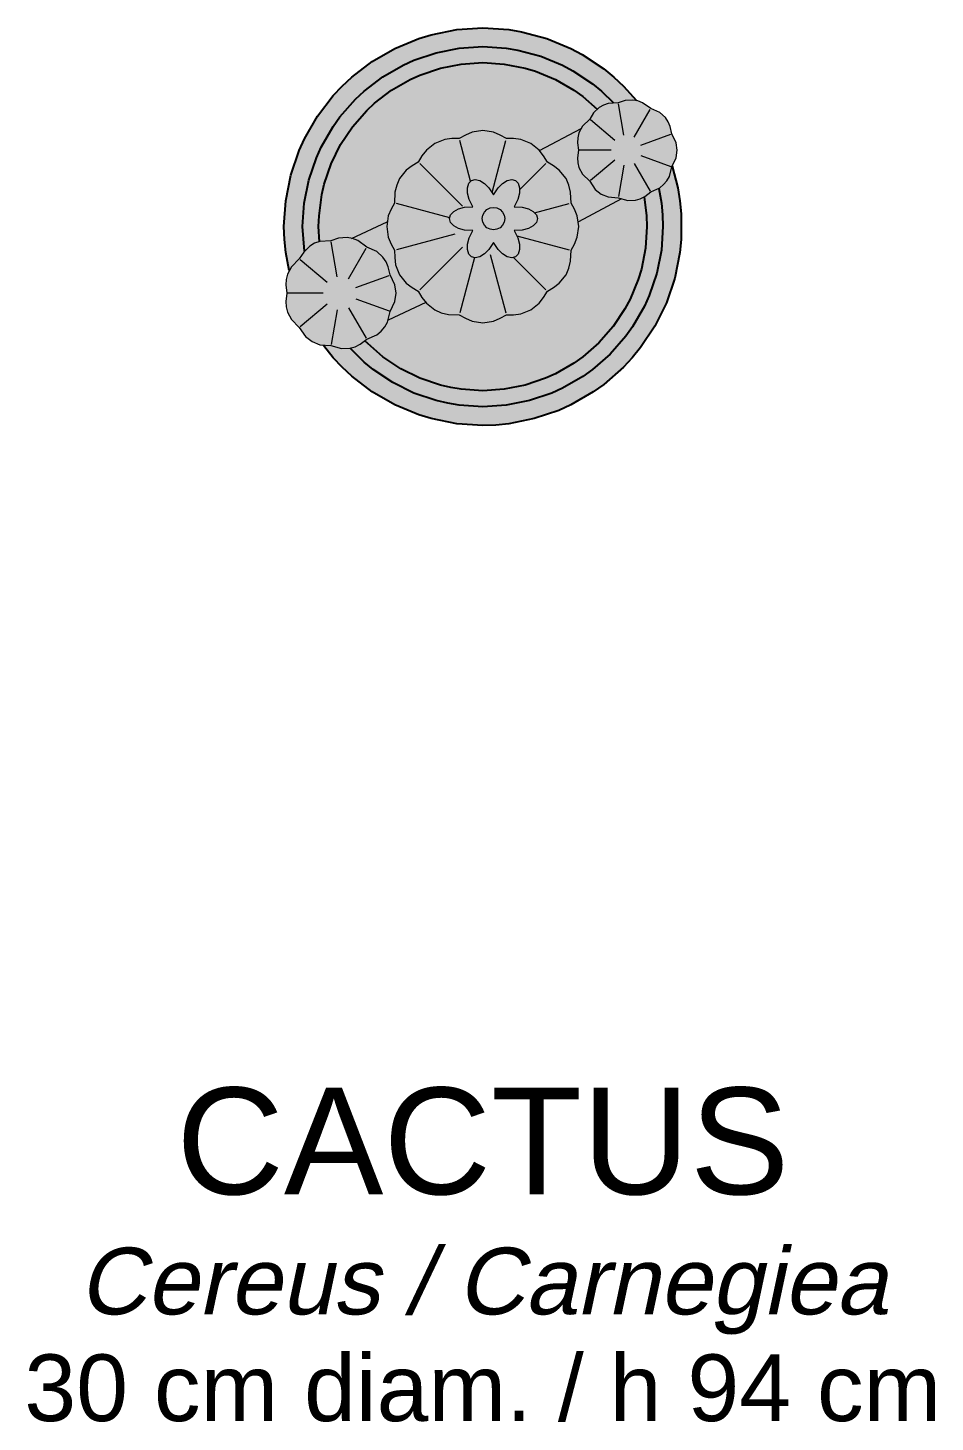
# Model space of a CAD drawing. Header units: metres. Extents: x 0 to 8.79, y -6.64 to 2.65.
# Drawn here: x 4.209 to 4.889, y -6.642 to -5.597 of the extents above; entities that cross this region are included whole.
import ezdxf
from ezdxf.enums import TextEntityAlignment as Align

# ---------------------------------------------------------------- set-up
doc = ezdxf.new("R2010")
doc.units = ezdxf.units.M
for name, color, linetype, lineweight, true_color in [('VEG-FLOR', 243, 'Continuous', 13, 0xb0486e), ('VEG-HOJAS', 117, 'Continuous', 18, 0x2e5e38), ('VEG-MACETA', 25, 'Continuous', 25, 0x745440), ('VEG-NERVIOS', 115, 'Continuous', 9, 0x528c5c), ('VEG-TEXTO', 47, 'Continuous', 18, 0x464646)]:
    doc.layers.add(name, color=color, linetype=linetype, lineweight=lineweight, true_color=true_color)
doc.layers.add('VEG-RELLENO', color=253, linetype='Continuous', true_color=0x96c896)
doc.styles.add('VEG', font='arial.ttf')

# ---------------------------------------------------------------- blocks, each defined once
blk = doc.blocks.new('VEG_Cactus_PLANTA')
at = {"layer": 'VEG-RELLENO', "true_color": 0xd38560}
h = blk.add_hatch(color=33, dxfattribs=at)
h.dxf.hatch_style = 1
h.paths.add_polyline_path([(0.1487, -0.0097), (0.1461, -0.0291), (0.1411, -0.0479), (0.1336, -0.0659), (0.129, -0.0745), (0.1182, -0.0907), (0.1054, -0.1054), (0.0907, -0.1182), (0.0828, -0.1239), (0.0659, -0.1336), (0.057, -0.1377), (0.0386, -0.1439), (0.0194, -0.1477), (0, -0.149), (-0.0194, -0.1477), (-0.0291, -0.1461), (-0.0479, -0.1411), (-0.0659, -0.1336), (-0.0828, -0.1239), (-0.0907, -0.1182), (-0.1054, -0.1054), (-0.112, -0.0982), (-0.1194, -0.089), (-0.1139, -0.0892), (-0.1059, -0.0914), (-0.0995, -0.0912), (-0.089, -0.1015), (-0.0822, -0.1071), (-0.0675, -0.1169), (-0.0517, -0.1247), (-0.0349, -0.1304), (-0.0176, -0.1338), (0, -0.135), (0.0176, -0.1338), (0.0349, -0.1304), (0.0517, -0.1247), (0.0597, -0.1211), (0.075, -0.1122), (0.0822, -0.1071), (0.089, -0.1015), (0.1015, -0.089), (0.1071, -0.0822), (0.1169, -0.0675), (0.1247, -0.0517), (0.1304, -0.0349), (0.1324, -0.0263), (0.1338, -0.0176), (0.135, 0), (0.1338, 0.0176), (0.1319, 0.0287), (0.1355, 0.0315), (0.139, 0.036), (0.1405, 0.0394), (0.1419, 0.0453), (0.1461, 0.0291), (0.1477, 0.0194), (0.1487, 0.0097)])
h.paths.add_polyline_path([(-0.1452, -0.0329), (-0.1487, -0.0097), (-0.149, 0), (-0.1477, 0.0194), (-0.1439, 0.0386), (-0.1377, 0.057), (-0.1336, 0.0659), (-0.1239, 0.0828), (-0.112, 0.0982), (-0.1054, 0.1054), (-0.0982, 0.112), (-0.0828, 0.1239), (-0.0659, 0.1336), (-0.0479, 0.1411), (-0.0386, 0.1439), (-0.0194, 0.1477), (0, 0.149), (0.0194, 0.1477), (0.0291, 0.1461), (0.0479, 0.1411), (0.0659, 0.1336), (0.0745, 0.129), (0.0907, 0.1182), (0.0982, 0.112), (0.1054, 0.1054), (0.1151, 0.0945), (0.1087, 0.0948), (0.1015, 0.0928), (0.0979, 0.0928), (0.089, 0.1015), (0.0822, 0.1071), (0.0675, 0.1169), (0.0597, 0.1211), (0.0517, 0.1247), (0.0349, 0.1304), (0.0176, 0.1338), (0, 0.135), (-0.0176, 0.1338), (-0.0349, 0.1304), (-0.0517, 0.1247), (-0.0597, 0.1211), (-0.075, 0.1122), (-0.089, 0.1015), (-0.0955, 0.0955), (-0.1071, 0.0822), (-0.1169, 0.0675), (-0.1247, 0.0517), (-0.1304, 0.0349), (-0.1324, 0.0263), (-0.1338, 0.0176), (-0.135, 0), (-0.1337, -0.0184), (-0.1375, -0.0242), (-0.1421, -0.0284)])
at = {"layer": 'VEG-RELLENO', "true_color": 0xe08e66}
h = blk.add_hatch(color=11, dxfattribs=at)
h.dxf.hatch_style = 1
h.paths.add_polyline_path([(0.1347, -0.0088), (0.1324, -0.0263), (0.1304, -0.0349), (0.1247, -0.0517), (0.1169, -0.0675), (0.1071, -0.0822), (0.0955, -0.0955), (0.0822, -0.1071), (0.075, -0.1122), (0.0597, -0.1211), (0.0434, -0.1278), (0.0263, -0.1324), (0.0088, -0.1347), (0, -0.135), (-0.0176, -0.1338), (-0.0349, -0.1304), (-0.0517, -0.1247), (-0.0675, -0.1169), (-0.0822, -0.1071), (-0.089, -0.1015), (-0.0995, -0.0912), (-0.0937, -0.0892), (-0.0883, -0.0856), (-0.0749, -0.0976), (-0.0615, -0.1065), (-0.0471, -0.1136), (-0.0318, -0.1188), (-0.024, -0.1206), (-0.008, -0.1227), (0.008, -0.1227), (0.024, -0.1206), (0.0395, -0.1165), (0.0544, -0.1103), (0.0683, -0.1023), (0.0749, -0.0976), (0.087, -0.087), (0.0976, -0.0749), (0.1023, -0.0683), (0.1103, -0.0544), (0.1136, -0.0471), (0.1188, -0.0318), (0.1206, -0.024), (0.1219, -0.0161), (0.123, 0), (0.1227, 0.008), (0.1209, 0.0223), (0.1258, 0.026), (0.1319, 0.0287), (0.1338, 0.0176), (0.1347, 0.0088)])
h.paths.add_polyline_path([(-0.1337, -0.0184), (-0.135, 0), (-0.1338, 0.0176), (-0.1304, 0.0349), (-0.1247, 0.0517), (-0.1211, 0.0597), (-0.1122, 0.075), (-0.1071, 0.0822), (-0.0955, 0.0955), (-0.089, 0.1015), (-0.075, 0.1122), (-0.0597, 0.1211), (-0.0517, 0.1247), (-0.0349, 0.1304), (-0.0176, 0.1338), (0, 0.135), (0.0176, 0.1338), (0.0263, 0.1324), (0.0434, 0.1278), (0.0597, 0.1211), (0.0675, 0.1169), (0.0822, 0.1071), (0.089, 0.1015), (0.0979, 0.0928), (0.0922, 0.0917), (0.0887, 0.0902), (0.0858, 0.0881), (0.0749, 0.0976), (0.0683, 0.1023), (0.0544, 0.1103), (0.0395, 0.1165), (0.0318, 0.1188), (0.0161, 0.1219), (0, 0.123), (-0.0161, 0.1219), (-0.0318, 0.1188), (-0.0471, 0.1136), (-0.0544, 0.1103), (-0.0683, 0.1023), (-0.0811, 0.0925), (-0.0925, 0.0811), (-0.1023, 0.0683), (-0.1065, 0.0615), (-0.1136, 0.0471), (-0.1188, 0.0318), (-0.1206, 0.024), (-0.1227, 0.008), (-0.123, 0), (-0.1224, -0.0113), (-0.1279, -0.0135)])
at = {"layer": 'VEG-RELLENO', "true_color": 0x7a5e4a}
h = blk.add_hatch(color=35, dxfattribs=at)
h.dxf.hatch_style = 1
h.paths.add_polyline_path([(0.1227, -0.008), (0.1206, -0.024), (0.1165, -0.0395), (0.1103, -0.0544), (0.1065, -0.0615), (0.0976, -0.0749), (0.087, -0.087), (0.0749, -0.0976), (0.0683, -0.1023), (0.0544, -0.1103), (0.0395, -0.1165), (0.024, -0.1206), (0.0161, -0.1219), (0, -0.123), (-0.0161, -0.1219), (-0.0318, -0.1188), (-0.0471, -0.1136), (-0.0615, -0.1065), (-0.0749, -0.0976), (-0.0883, -0.0856), (-0.087, -0.0844), (-0.0813, -0.0821), (-0.0762, -0.0784), (-0.0735, -0.0752), (-0.071, -0.0702), (-0.0426, -0.0569), (-0.0383, -0.0609), (-0.0311, -0.0645), (-0.0258, -0.0658), (-0.0177, -0.0661), (-0.0105, -0.0699), (-0.0027, -0.0719), (0.0054, -0.0714), (0.0105, -0.0699), (0.0177, -0.0661), (0.0231, -0.066), (0.0285, -0.0653), (0.036, -0.0624), (0.0423, -0.0573), (0.0456, -0.053), (0.0484, -0.0484), (0.053, -0.0456), (0.0573, -0.0423), (0.0624, -0.036), (0.0653, -0.0285), (0.066, -0.0231), (0.0661, -0.0177), (0.0699, -0.0105), (0.0714, -0.0054), (0.072, 0), (0.0717, 0.0037), (0.1039, 0.0208), (0.1087, 0.0197), (0.1124, 0.0196), (0.1162, 0.0203), (0.1209, 0.0223), (0.1227, 0.008)])
h.paths.add_polyline_path([(-0.1224, -0.0113), (-0.1227, 0.008), (-0.1206, 0.024), (-0.1188, 0.0318), (-0.1136, 0.0471), (-0.1065, 0.0615), (-0.0976, 0.0749), (-0.087, 0.087), (-0.0811, 0.0925), (-0.0683, 0.1023), (-0.0544, 0.1103), (-0.0471, 0.1136), (-0.0318, 0.1188), (-0.0161, 0.1219), (0, 0.123), (0.0161, 0.1219), (0.0318, 0.1188), (0.0395, 0.1165), (0.0544, 0.1103), (0.0683, 0.1023), (0.0749, 0.0976), (0.0858, 0.0881), (0.083, 0.0852), (0.0801, 0.0805), (0.0759, 0.0767), (0.0736, 0.0736), (0.0425, 0.057), (0.0383, 0.0609), (0.0311, 0.0645), (0.0258, 0.0658), (0.0177, 0.0661), (0.0105, 0.0699), (0.0027, 0.0719), (-0.0054, 0.0714), (-0.0105, 0.0699), (-0.0177, 0.0661), (-0.0258, 0.0658), (-0.0336, 0.0636), (-0.0404, 0.0592), (-0.044, 0.0552), (-0.0484, 0.0484), (-0.053, 0.0456), (-0.0573, 0.0423), (-0.0624, 0.036), (-0.0653, 0.0285), (-0.066, 0.0231), (-0.0661, 0.0177), (-0.0699, 0.0105), (-0.0717, 0.0036), (-0.0984, -0.0088), (-0.1059, -0.0083), (-0.1139, -0.0106)])
at = {"layer": 'VEG-RELLENO', "true_color": 0x6ca364}
h = blk.add_hatch(color=83, dxfattribs=at)
h.dxf.hatch_style = 1
h.paths.add_polyline_path([(0.1456, 0.0554), (0.1443, 0.0499), (0.1416, 0.0449), (0.1398, 0.0377), (0.138, 0.0344), (0.1355, 0.0315), (0.1326, 0.0291), (0.1258, 0.026), (0.1213, 0.0226), (0.118, 0.0209), (0.1143, 0.0199), (0.1087, 0.0197), (0.1015, 0.0217), (0.094, 0.0223), (0.0887, 0.0244), (0.0843, 0.0279), (0.0801, 0.0341), (0.0747, 0.0393), (0.072, 0.0443), (0.0711, 0.0479), (0.0709, 0.0517), (0.0716, 0.0573), (0.0709, 0.0628), (0.0711, 0.0666), (0.072, 0.0703), (0.0747, 0.0753), (0.0801, 0.0805), (0.083, 0.0852), (0.0871, 0.0892), (0.0904, 0.091), (0.094, 0.0923), (0.1015, 0.0928), (0.1087, 0.0948), (0.1143, 0.0947), (0.118, 0.0937), (0.1213, 0.092), (0.1258, 0.0885), (0.1326, 0.0855), (0.1368, 0.0817), (0.1398, 0.0769), (0.1416, 0.0696), (0.1449, 0.0629), (0.1456, 0.0592)])
at = {"layer": 'VEG-RELLENO', "true_color": 0x63965c}
h = blk.add_hatch(color=83, dxfattribs=at)
h.dxf.hatch_style = 1
h.paths.add_polyline_path([(0.0717, 0.0037), (0.0699, 0.0105), (0.0661, 0.0177), (0.066, 0.0231), (0.0653, 0.0285), (0.0624, 0.036), (0.0573, 0.0423), (0.053, 0.0456), (0.0484, 0.0484), (0.0425, 0.057), (0.0736, 0.0736), (0.072, 0.0703), (0.0711, 0.0666), (0.0709, 0.0628), (0.0716, 0.0573), (0.0709, 0.0517), (0.0715, 0.0461), (0.0737, 0.0409), (0.0759, 0.0378), (0.0801, 0.0341), (0.0843, 0.0279), (0.0871, 0.0254), (0.0904, 0.0235), (0.094, 0.0223), (0.1015, 0.0217), (0.1039, 0.0208)])
at = {"layer": 'VEG-RELLENO', "true_color": 0x70aa68}
h = blk.add_hatch(color=83, dxfattribs=at)
h.dxf.hatch_style = 1
h.paths.add_polyline_path([(0.0719, -0.0027), (0.0699, -0.0105), (0.0661, -0.0177), (0.066, -0.0231), (0.0653, -0.0285), (0.0624, -0.036), (0.0573, -0.0423), (0.053, -0.0456), (0.0484, -0.0484), (0.044, -0.0552), (0.0404, -0.0592), (0.036, -0.0624), (0.0311, -0.0645), (0.0258, -0.0658), (0.0177, -0.0661), (0.013, -0.0687), (0.008, -0.0708), (0, -0.072), (-0.008, -0.0708), (-0.013, -0.0687), (-0.0177, -0.0661), (-0.0258, -0.0658), (-0.0311, -0.0645), (-0.036, -0.0624), (-0.0423, -0.0573), (-0.0456, -0.053), (-0.0484, -0.0484), (-0.053, -0.0456), (-0.0573, -0.0423), (-0.0624, -0.036), (-0.0653, -0.0285), (-0.066, -0.0231), (-0.0661, -0.0177), (-0.0687, -0.013), (-0.0708, -0.008), (-0.072, 0), (-0.0708, 0.008), (-0.0687, 0.013), (-0.0661, 0.0177), (-0.0658, 0.0258), (-0.0645, 0.0311), (-0.0624, 0.036), (-0.0573, 0.0423), (-0.053, 0.0456), (-0.0484, 0.0484), (-0.0456, 0.053), (-0.0423, 0.0573), (-0.036, 0.0624), (-0.0285, 0.0653), (-0.0231, 0.066), (-0.0177, 0.0661), (-0.013, 0.0687), (-0.008, 0.0708), (0, 0.072), (0.008, 0.0708), (0.013, 0.0687), (0.0177, 0.0661), (0.0231, 0.066), (0.0285, 0.0653), (0.036, 0.0624), (0.0423, 0.0573), (0.0456, 0.053), (0.0484, 0.0484), (0.0552, 0.044), (0.0592, 0.0404), (0.0624, 0.036), (0.0645, 0.0311), (0.0658, 0.0258), (0.0661, 0.0177), (0.0687, 0.013), (0.0708, 0.008), (0.0719, 0.0027)])
h.paths.add_polyline_path([(-0.0115, -0.0172), (-0.0105, -0.0205), (-0.0085, -0.0226), (-0.0057, -0.0233), (-0.0023, -0.0225), (0.0012, -0.0203), (0.0046, -0.017), (0.008, -0.0118), (0.0114, -0.017), (0.0148, -0.0203), (0.0183, -0.0225), (0.0217, -0.0233), (0.0245, -0.0226), (0.0265, -0.0205), (0.0275, -0.0172), (0.0274, -0.013), (0.0262, -0.0084), (0.0234, -0.0029), (0.0296, -0.0026), (0.0342, -0.0013), (0.0378, 0.0007), (0.0402, 0.0032), (0.041, 0.006), (0.0402, 0.0088), (0.0378, 0.0113), (0.0342, 0.0133), (0.0296, 0.0146), (0.0234, 0.0149), (0.0262, 0.0204), (0.0274, 0.025), (0.0275, 0.0292), (0.0265, 0.0325), (0.0245, 0.0346), (0.0217, 0.0353), (0.0183, 0.0345), (0.0148, 0.0323), (0.0114, 0.029), (0.008, 0.0238), (0.0046, 0.029), (0.0012, 0.0323), (-0.0023, 0.0345), (-0.0057, 0.0353), (-0.0085, 0.0346), (-0.0105, 0.0325), (-0.0115, 0.0292), (-0.0114, 0.025), (-0.0102, 0.0204), (-0.0074, 0.0149), (-0.0136, 0.0146), (-0.0182, 0.0133), (-0.0218, 0.0113), (-0.0242, 0.0088), (-0.025, 0.006), (-0.0242, 0.0032), (-0.0218, 0.0007), (-0.0182, -0.0013), (-0.0136, -0.0026), (-0.0074, -0.0029), (-0.0102, -0.0084), (-0.0114, -0.013)], flags=0)
at = {"layer": 'VEG-RELLENO', "true_color": 0xf49eb8}
h = blk.add_hatch(color=231, dxfattribs=at)
h.dxf.hatch_style = 1
h.paths.add_polyline_path([(-0.0114, -0.013), (-0.0102, -0.0084), (-0.0074, -0.0029), (-0.0136, -0.0026), (-0.0182, -0.0013), (-0.0218, 0.0007), (-0.0242, 0.0032), (-0.025, 0.006), (-0.0242, 0.0088), (-0.0218, 0.0113), (-0.0182, 0.0133), (-0.0136, 0.0146), (-0.0074, 0.0149), (-0.0102, 0.0204), (-0.0114, 0.025), (-0.0115, 0.0292), (-0.0105, 0.0325), (-0.0085, 0.0346), (-0.0057, 0.0353), (-0.0023, 0.0345), (0.0012, 0.0323), (0.0046, 0.029), (0.008, 0.0238), (0.0114, 0.029), (0.0148, 0.0323), (0.0183, 0.0345), (0.0217, 0.0353), (0.0245, 0.0346), (0.0265, 0.0325), (0.0275, 0.0292), (0.0274, 0.025), (0.0262, 0.0204), (0.0234, 0.0149), (0.0296, 0.0146), (0.0342, 0.0133), (0.0378, 0.0113), (0.0402, 0.0088), (0.041, 0.006), (0.0402, 0.0032), (0.0378, 0.0007), (0.0342, -0.0013), (0.0296, -0.0026), (0.0234, -0.0029), (0.0262, -0.0084), (0.0274, -0.013), (0.0275, -0.0172), (0.0265, -0.0205), (0.0245, -0.0226), (0.0217, -0.0233), (0.0183, -0.0225), (0.0148, -0.0203), (0.0114, -0.017), (0.008, -0.0118), (0.0046, -0.017), (0.0012, -0.0203), (-0.0023, -0.0225), (-0.0057, -0.0233), (-0.0085, -0.0226), (-0.0105, -0.0205), (-0.0115, -0.0172)])
h.paths.add_polyline_path([(0.016, 0.0086), (0.0148, 0.0109), (0.0129, 0.0128), (0.0106, 0.014), (0.008, 0.0144), (0.0054, 0.014), (0.0031, 0.0128), (0.0012, 0.0109), (0, 0.0086), (-0.0004, 0.006), (0, 0.0034), (0.0012, 0.0011), (0.0031, -0.0008), (0.0054, -0.002), (0.008, -0.0024), (0.0106, -0.002), (0.0129, -0.0008), (0.0148, 0.0011), (0.016, 0.0034), (0.0164, 0.006)], flags=0)
at = {"layer": 'VEG-RELLENO', "true_color": 0xfad466}
h = blk.add_hatch(color=41, dxfattribs=at)
h.dxf.hatch_style = 1
h.paths.add_polyline_path([(0.0164, 0.006), (0.016, 0.0034), (0.0148, 0.0011), (0.0129, -0.0008), (0.0106, -0.002), (0.008, -0.0024), (0.0054, -0.002), (0.0031, -0.0008), (0.0012, 0.0011), (0, 0.0034), (-0.0004, 0.006), (0, 0.0086), (0.0012, 0.0109), (0.0031, 0.0128), (0.0054, 0.014), (0.008, 0.0144), (0.0106, 0.014), (0.0129, 0.0128), (0.0148, 0.0109), (0.016, 0.0086)])
at = {"layer": 'VEG-RELLENO', "true_color": 0x63965c}
h = blk.add_hatch(color=83, dxfattribs=at)
h.dxf.hatch_style = 1
h.paths.add_polyline_path([(-0.0717, 0.0036), (-0.072, 0), (-0.0714, -0.0054), (-0.0699, -0.0105), (-0.0661, -0.0177), (-0.0658, -0.0258), (-0.0636, -0.0336), (-0.0609, -0.0383), (-0.0573, -0.0423), (-0.053, -0.0456), (-0.0484, -0.0484), (-0.0426, -0.0569), (-0.071, -0.0702), (-0.0695, -0.0635), (-0.0659, -0.0561), (-0.0649, -0.0499), (-0.0659, -0.0437), (-0.0695, -0.0362), (-0.0715, -0.0282), (-0.0748, -0.0229), (-0.0795, -0.0187), (-0.087, -0.0153), (-0.0937, -0.0105), (-0.0984, -0.0088)])
at = {"layer": 'VEG-RELLENO', "true_color": 0x6ca364}
h = blk.add_hatch(color=83, dxfattribs=at)
h.dxf.hatch_style = 1
h.paths.add_polyline_path([(-0.065, -0.052), (-0.0666, -0.058), (-0.0695, -0.0635), (-0.0715, -0.0715), (-0.0735, -0.0752), (-0.0762, -0.0784), (-0.0795, -0.081), (-0.087, -0.0844), (-0.0919, -0.0882), (-0.0956, -0.0901), (-0.0997, -0.0912), (-0.1059, -0.0914), (-0.1139, -0.0892), (-0.1221, -0.0885), (-0.1279, -0.0862), (-0.1328, -0.0823), (-0.1375, -0.0755), (-0.1434, -0.0697), (-0.1464, -0.0642), (-0.1474, -0.0602), (-0.1477, -0.056), (-0.1468, -0.0499), (-0.1477, -0.0437), (-0.1474, -0.0396), (-0.1464, -0.0355), (-0.1434, -0.03), (-0.1375, -0.0242), (-0.1342, -0.019), (-0.1297, -0.0146), (-0.1261, -0.0125), (-0.1221, -0.0112), (-0.1139, -0.0106), (-0.1059, -0.0083), (-0.0997, -0.0085), (-0.0937, -0.0105), (-0.087, -0.0153), (-0.0813, -0.0177), (-0.0778, -0.02), (-0.0748, -0.0229), (-0.0715, -0.0282), (-0.0695, -0.0362), (-0.0659, -0.0437), (-0.065, -0.0478)])
at = {"layer": 'VEG-FLOR'}
for points in [[(-0.0115, -0.0172), (-0.0114, -0.013), (-0.0102, -0.0084), (-0.0074, -0.0029), (-0.0136, -0.0026), (-0.0182, -0.0013), (-0.0218, 0.0007), (-0.0242, 0.0032), (-0.025, 0.006), (-0.0242, 0.0088), (-0.0218, 0.0113), (-0.0182, 0.0133), (-0.0136, 0.0146), (-0.0074, 0.0149), (-0.0102, 0.0204), (-0.0114, 0.025), (-0.0115, 0.0292), (-0.0105, 0.0325), (-0.0085, 0.0346), (-0.0057, 0.0353), (-0.0023, 0.0345), (0.0012, 0.0323), (0.0046, 0.029), (0.008, 0.0238), (0.0114, 0.029), (0.0148, 0.0323), (0.0183, 0.0345), (0.0217, 0.0353), (0.0245, 0.0346), (0.0265, 0.0325), (0.0275, 0.0292), (0.0274, 0.025), (0.0262, 0.0204), (0.0234, 0.0149), (0.0296, 0.0146), (0.0342, 0.0133), (0.0378, 0.0113), (0.0402, 0.0088), (0.041, 0.006), (0.0402, 0.0032), (0.0378, 0.0007), (0.0342, -0.0013), (0.0296, -0.0026), (0.0234, -0.0029), (0.0262, -0.0084), (0.0274, -0.013), (0.0275, -0.0172), (0.0265, -0.0205), (0.0245, -0.0226), (0.0217, -0.0233), (0.0183, -0.0225), (0.0148, -0.0203), (0.0114, -0.017), (0.008, -0.0118), (0.0046, -0.017), (0.0012, -0.0203), (-0.0023, -0.0225), (-0.0057, -0.0233), (-0.0085, -0.0226), (-0.0105, -0.0205)], [(0.0164, 0.006), (0.016, 0.0034), (0.0148, 0.0011), (0.0129, -0.0008), (0.0106, -0.002), (0.008, -0.0024), (0.0054, -0.002), (0.0031, -0.0008), (0.0012, 0.0011), (0, 0.0034), (-0.0004, 0.006), (0, 0.0086), (0.0012, 0.0109), (0.0031, 0.0128), (0.0054, 0.014), (0.008, 0.0144), (0.0106, 0.014), (0.0129, 0.0128), (0.0148, 0.0109), (0.016, 0.0086)]]:
    blk.add_lwpolyline(points, close=True, dxfattribs=at)
at = {"layer": 'VEG-HOJAS'}
for points in [[(0.1457, 0.0573), (0.1449, 0.0629), (0.1416, 0.0696), (0.1405, 0.0751), (0.139, 0.0786), (0.1368, 0.0817), (0.1326, 0.0855), (0.1258, 0.0885), (0.1197, 0.0929), (0.1162, 0.0943), (0.1124, 0.0949), (0.1068, 0.0945), (0.1015, 0.0928), (0.094, 0.0923), (0.0904, 0.091), (0.0871, 0.0892), (0.083, 0.0852), (0.0801, 0.0805), (0.0747, 0.0753), (0.072, 0.0703), (0.0711, 0.0666), (0.0709, 0.0628), (0.0716, 0.0573), (0.0709, 0.0517), (0.0711, 0.0479), (0.072, 0.0443), (0.0747, 0.0393), (0.0801, 0.0341), (0.0843, 0.0279), (0.0887, 0.0244), (0.094, 0.0223), (0.1015, 0.0217), (0.1087, 0.0197), (0.1143, 0.0199), (0.118, 0.0209), (0.1213, 0.0226), (0.1258, 0.026), (0.1326, 0.0291), (0.1355, 0.0315), (0.138, 0.0344), (0.1398, 0.0377), (0.1416, 0.0449), (0.1449, 0.0517)], [(0.072, 0), (0.0708, 0.008), (0.0687, 0.013), (0.0661, 0.0177), (0.0658, 0.0258), (0.0645, 0.0311), (0.0624, 0.036), (0.0573, 0.0423), (0.053, 0.0456), (0.0484, 0.0484), (0.0456, 0.053), (0.0423, 0.0573), (0.036, 0.0624), (0.0285, 0.0653), (0.0231, 0.066), (0.0177, 0.0661), (0.013, 0.0687), (0.008, 0.0708), (0, 0.072), (-0.008, 0.0708), (-0.013, 0.0687), (-0.0177, 0.0661), (-0.0231, 0.066), (-0.0285, 0.0653), (-0.036, 0.0624), (-0.0423, 0.0573), (-0.0456, 0.053), (-0.0484, 0.0484), (-0.053, 0.0456), (-0.0573, 0.0423), (-0.0624, 0.036), (-0.0645, 0.0311), (-0.0658, 0.0258), (-0.0661, 0.0177), (-0.0687, 0.013), (-0.0708, 0.008), (-0.072, 0), (-0.0708, -0.008), (-0.0687, -0.013), (-0.0661, -0.0177), (-0.066, -0.0231), (-0.0653, -0.0285), (-0.0624, -0.036), (-0.0573, -0.0423), (-0.053, -0.0456), (-0.0484, -0.0484), (-0.0456, -0.053), (-0.0423, -0.0573), (-0.036, -0.0624), (-0.0311, -0.0645), (-0.0258, -0.0658), (-0.0177, -0.0661), (-0.013, -0.0687), (-0.008, -0.0708), (0, -0.072), (0.008, -0.0708), (0.013, -0.0687), (0.0177, -0.0661), (0.0231, -0.066), (0.0285, -0.0653), (0.036, -0.0624), (0.0423, -0.0573), (0.0456, -0.053), (0.0484, -0.0484), (0.053, -0.0456), (0.0573, -0.0423), (0.0624, -0.036), (0.0645, -0.0311), (0.0658, -0.0258), (0.0661, -0.0177), (0.0687, -0.013), (0.0708, -0.008)], [(-0.0649, -0.0499), (-0.0659, -0.0437), (-0.0695, -0.0362), (-0.0708, -0.0302), (-0.0724, -0.0263), (-0.0748, -0.0229), (-0.0795, -0.0187), (-0.087, -0.0153), (-0.0937, -0.0105), (-0.0976, -0.009), (-0.1017, -0.0082), (-0.108, -0.0087), (-0.1139, -0.0106), (-0.1221, -0.0112), (-0.1261, -0.0125), (-0.1297, -0.0146), (-0.1342, -0.019), (-0.1375, -0.0242), (-0.1434, -0.03), (-0.1464, -0.0355), (-0.1474, -0.0396), (-0.1477, -0.0437), (-0.1468, -0.0499), (-0.1477, -0.056), (-0.1474, -0.0602), (-0.1464, -0.0642), (-0.1434, -0.0697), (-0.1375, -0.0755), (-0.1328, -0.0823), (-0.1279, -0.0862), (-0.1221, -0.0885), (-0.1139, -0.0892), (-0.1059, -0.0914), (-0.0997, -0.0912), (-0.0956, -0.0901), (-0.0919, -0.0882), (-0.087, -0.0844), (-0.0795, -0.081), (-0.0762, -0.0784), (-0.0735, -0.0752), (-0.0715, -0.0715), (-0.0695, -0.0635), (-0.0659, -0.0561)]]:
    blk.add_lwpolyline(points, close=True, dxfattribs=at)
for points in [[(0.0425, 0.057), (0.0736, 0.0736)], [(0.1039, 0.0208), (0.0717, 0.0037)], [(-0.0984, -0.0088), (-0.0717, 0.0036)], [(-0.0426, -0.0569), (-0.071, -0.0702)]]:
    blk.add_lwpolyline(points, dxfattribs=at)
at = {"layer": 'VEG-MACETA'}
for points in [[(-0.1452, -0.0329), (-0.1477, -0.0194), (-0.1487, -0.0097), (-0.149, 0), (-0.1477, 0.0194), (-0.1439, 0.0386), (-0.1377, 0.057), (-0.1336, 0.0659), (-0.1239, 0.0828), (-0.112, 0.0982), (-0.1054, 0.1054), (-0.0982, 0.112), (-0.0828, 0.1239), (-0.0659, 0.1336), (-0.0479, 0.1411), (-0.0386, 0.1439), (-0.0194, 0.1477), (0, 0.149), (0.0194, 0.1477), (0.0291, 0.1461), (0.0479, 0.1411), (0.0659, 0.1336), (0.0745, 0.129), (0.0907, 0.1182), (0.0982, 0.112), (0.1054, 0.1054), (0.1151, 0.0945)], [(-0.1337, -0.0184), (-0.135, 0), (-0.1338, 0.0176), (-0.1304, 0.0349), (-0.1247, 0.0517), (-0.1211, 0.0597), (-0.1122, 0.075), (-0.1071, 0.0822), (-0.0955, 0.0955), (-0.089, 0.1015), (-0.075, 0.1122), (-0.0597, 0.1211), (-0.0517, 0.1247), (-0.0349, 0.1304), (-0.0176, 0.1338), (0, 0.135), (0.0176, 0.1338), (0.0263, 0.1324), (0.0434, 0.1278), (0.0597, 0.1211), (0.0675, 0.1169), (0.0822, 0.1071), (0.089, 0.1015), (0.0979, 0.0928)], [(-0.1224, -0.0113), (-0.123, 0), (-0.1227, 0.008), (-0.1206, 0.024), (-0.1188, 0.0318), (-0.1136, 0.0471), (-0.1065, 0.0615), (-0.0976, 0.0749), (-0.087, 0.087), (-0.0811, 0.0925), (-0.0683, 0.1023), (-0.0544, 0.1103), (-0.0471, 0.1136), (-0.0318, 0.1188), (-0.0161, 0.1219), (0, 0.123), (0.0161, 0.1219), (0.0318, 0.1188), (0.0395, 0.1165), (0.0544, 0.1103), (0.0683, 0.1023), (0.0749, 0.0976), (0.0858, 0.0881)], [(0.1419, 0.0453), (0.1461, 0.0291), (0.1477, 0.0194), (0.1487, 0.0097), (0.1487, -0.0097), (0.1477, -0.0194), (0.1439, -0.0386), (0.1377, -0.057), (0.129, -0.0745), (0.1182, -0.0907), (0.112, -0.0982), (0.1054, -0.1054), (0.0907, -0.1182), (0.0828, -0.1239), (0.0659, -0.1336), (0.057, -0.1377), (0.0386, -0.1439), (0.0194, -0.1477), (0.0097, -0.1487), (0, -0.149), (-0.0194, -0.1477), (-0.0386, -0.1439), (-0.0479, -0.1411), (-0.0659, -0.1336), (-0.0828, -0.1239), (-0.0982, -0.112), (-0.1054, -0.1054), (-0.112, -0.0982), (-0.1194, -0.089)], [(0.1319, 0.0287), (0.1338, 0.0176), (0.1347, 0.0088), (0.135, 0), (0.1338, -0.0176), (0.1304, -0.0349), (0.1247, -0.0517), (0.1211, -0.0597), (0.1122, -0.075), (0.1071, -0.0822), (0.0955, -0.0955), (0.0822, -0.1071), (0.075, -0.1122), (0.0597, -0.1211), (0.0517, -0.1247), (0.0349, -0.1304), (0.0176, -0.1338), (0, -0.135), (-0.0176, -0.1338), (-0.0263, -0.1324), (-0.0349, -0.1304), (-0.0517, -0.1247), (-0.0675, -0.1169), (-0.0822, -0.1071), (-0.089, -0.1015), (-0.0995, -0.0912)], [(0.1209, 0.0223), (0.1227, 0.008), (0.123, 0), (0.1219, -0.0161), (0.1188, -0.0318), (0.1165, -0.0395), (0.1103, -0.0544), (0.1065, -0.0615), (0.0976, -0.0749), (0.087, -0.087), (0.0749, -0.0976), (0.0683, -0.1023), (0.0544, -0.1103), (0.0471, -0.1136), (0.0318, -0.1188), (0.0161, -0.1219), (0, -0.123), (-0.0161, -0.1219), (-0.024, -0.1206), (-0.0318, -0.1188), (-0.0471, -0.1136), (-0.0615, -0.1065), (-0.0749, -0.0976), (-0.0883, -0.0856)]]:
    blk.add_lwpolyline(points, dxfattribs=at)
at = {"layer": 'VEG-NERVIOS'}
for points in [[(0.1057, 0.0685), (0.1016, 0.0921)], [(0.1134, 0.0671), (0.1254, 0.0879)], [(0.099, 0.0646), (0.0806, 0.08)], [(-0.0091, 0.034), (-0.0173, 0.0647)], [(0.0069, 0.0257), (0.0173, 0.0647)], [(0.1184, 0.0612), (0.1409, 0.0694)], [(0.0963, 0.0573), (0.0724, 0.0573)], [(0.1184, 0.0534), (0.1409, 0.0452)], [(-0.0153, 0.0153), (-0.0473, 0.0473)], [(0.0275, 0.0275), (0.0473, 0.0473)], [(0.099, 0.0499), (0.0806, 0.0346)], [(0.1057, 0.046), (0.1016, 0.0225)], [(0.1134, 0.0474), (0.1254, 0.0267)], [(-0.0248, 0.0066), (-0.0647, 0.0173)], [(0.0387, 0.0104), (0.0647, 0.0173)], [(-0.0209, -0.0056), (-0.0647, -0.0173)], [(0.0255, -0.0068), (0.0647, -0.0173)], [(-0.1091, -0.0375), (-0.1137, -0.0114)], [(-0.1006, -0.039), (-0.0874, -0.016)], [(-0.0153, -0.0153), (-0.0473, -0.0473)], [(0.0056, -0.0209), (0.0173, -0.0647)], [(-0.1166, -0.0418), (-0.1369, -0.0248)], [(-0.0062, -0.0231), (-0.0173, -0.0647)], [(0.023, -0.023), (0.0473, -0.0473)], [(-0.0951, -0.0456), (-0.0702, -0.0365)], [(-0.1195, -0.0499), (-0.146, -0.0499)], [(-0.1166, -0.058), (-0.1369, -0.075)], [(-0.1091, -0.0623), (-0.1137, -0.0883)], [(-0.1006, -0.0608), (-0.0874, -0.0837)], [(-0.0951, -0.0542), (-0.0702, -0.0632)]]:
    blk.add_lwpolyline(points, dxfattribs=at)

msp = doc.modelspace()

# ---------------------------------------------------------------- block references
msp.add_blockref('VEG_Cactus_PLANTA', (4.55, -5.7456))

# ---------------------------------------------------------------- texts
at = {"layer": 'VEG-TEXTO', "style": 'VEG'}
for s, height, p in [('CACTUS', 0.08, (4.55, -6.3909)), ('30 cm diam. / h 94 cm', 0.05, (4.55, -6.5909))]:
    msp.add_text(s, height=height, dxfattribs=at).set_placement(p, align=Align.TOP_CENTER)
at = {"layer": 'VEG-TEXTO', "style": 'VEG', "oblique": 12}
msp.add_text('Cereus / Carnegiea', height=0.05, dxfattribs=at).set_placement((4.55, -6.5109), align=Align.TOP_CENTER)

doc.saveas('drawing.dxf')
